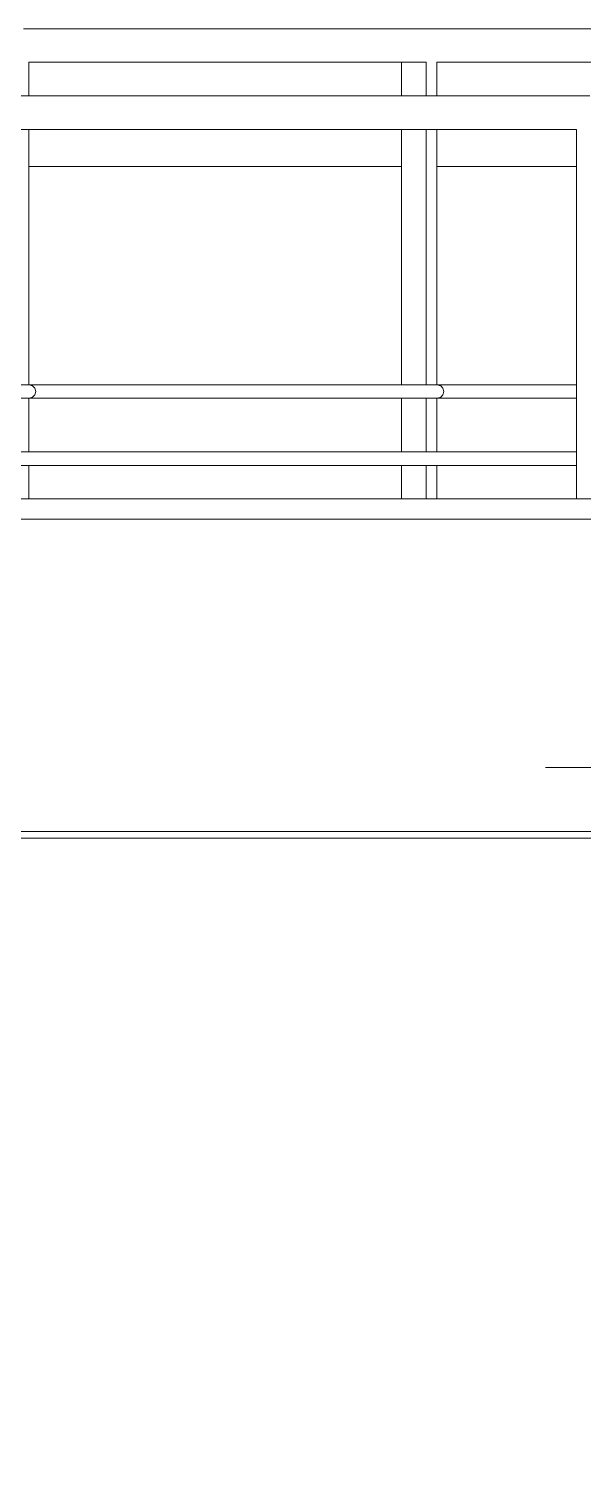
# Model space of a CAD drawing. Header units: millimetres. Extents: x -46169 to 174149, y -86316 to 18123.
# Drawn here: x 110303 to 111127, y -69298 to -67158 of the extents above; entities that cross this region are included whole.
import ezdxf

# ---------------------------------------------------------------- set-up
doc = ezdxf.new("R2010")
doc.units = ezdxf.units.MM
doc.header["$MEASUREMENT"] = 0
doc.linetypes.add('Dashed', pattern=[2822.222233, 1411.111116, -1411.111116])
doc.linetypes.add('Wipeout_Contour', pattern=[1000, 0, -1000])
doc.layers.add('A04_A04_1_A-35-M_FFE_Sanitary_Pen_No__105', color=7, linetype='Continuous', lineweight=15, true_color=0xa6a6a6)
doc.layers.add('A04_A04_1_New_A-25-M_Wall_Ext_Pen_No__64', color=7, linetype='Continuous', lineweight=20, true_color=0x606060)
doc.layers.add('A04_A04_1_New_A-25-M_Curtain_Wall', color=7, linetype='Continuous')
doc.layers.add('A04_A04_1_New_A-25-M_Wall_Ext', color=7, linetype='Continuous')
doc.layers.add('A04_A04_1_New_A-25-M_Curtain_Wall_Pen_No__87', color=8, linetype='Continuous', lineweight=20)
doc.layers.add('A04_A04_1_New_A-25-M_Wall_Ext_Pen_No__87', color=8, linetype='Continuous', lineweight=20)

msp = doc.modelspace()

# ---------------------------------------------------------------- wipeouts: each hides what was drawn before it
at = {"color": 254, "linetype": 'Wipeout_Contour', "lineweight": 0, "ltscale": 531857.36797}
msp.add_wipeout([(109955.2, -68352.9), (109955.2, -68362.9), (118100.2, -68362.9), (118100.2, -68352.9)], dxfattribs=at).dxf.layer = 'A04_A04_1_New_A-25-M_Curtain_Wall'
at = {"color": 254, "linetype": 'Wipeout_Contour', "lineweight": 0, "ltscale": 519694.730174}
msp.add_wipeout([(110901.8, -67207.9), (111508.6, -67207.9), (111508.6, -67157.9), (110901.8, -67157.9)], dxfattribs=at).dxf.layer = 'A04_A04_1_New_A-25-M_Wall_Ext'
at = {"color": 254, "linetype": 'Wipeout_Contour', "lineweight": 0, "ltscale": 518268.892692}
msp.add_wipeout([(110303, -67362.9), (110303, -67687.9), (110857.1, -67687.9), (110857.1, -67362.9)], dxfattribs=at).dxf.layer = 'A04_A04_1_New_A-25-M_Wall_Ext'
at = {"color": 254, "linetype": 'Wipeout_Contour', "lineweight": 0, "ltscale": 519749.574556}
msp.add_wipeout([(111117.4, -67362.9), (110909.8, -67362.9), (110909.8, -67687.9), (111117.4, -67687.9)], dxfattribs=at).dxf.layer = 'A04_A04_1_New_A-25-M_Wall_Ext'
at = {"color": 254, "linetype": 'Wipeout_Contour', "lineweight": 0, "ltscale": 518733.00435}
msp.add_wipeout([(110857.1, -67707.9), (110303, -67707.9), (110303, -67787.9), (110857.1, -67787.9)], dxfattribs=at).dxf.layer = 'A04_A04_1_New_A-25-M_Wall_Ext'
at = {"color": 254, "linetype": 'Wipeout_Contour', "lineweight": 0, "ltscale": 520212.363299}
msp.add_wipeout([(110909.8, -67787.9), (111117.4, -67787.9), (111117.4, -67707.9), (110909.8, -67707.9)], dxfattribs=at).dxf.layer = 'A04_A04_1_New_A-25-M_Wall_Ext'
at = {"color": 254, "linetype": 'Wipeout_Contour', "lineweight": 0, "ltscale": 518910.694527}
msp.add_wipeout([(110857.1, -67807.9), (110303, -67807.9), (110303, -67857.9), (110857.1, -67857.9)], dxfattribs=at).dxf.layer = 'A04_A04_1_New_A-25-M_Wall_Ext'
at = {"color": 254, "linetype": 'Wipeout_Contour', "lineweight": 0, "ltscale": 520389.547811}
msp.add_wipeout([(110909.8, -67857.9), (111117.4, -67857.9), (111117.4, -67807.9), (110909.8, -67807.9)], dxfattribs=at).dxf.layer = 'A04_A04_1_New_A-25-M_Wall_Ext'

# ---------------------------------------------------------------- next in the draw order: wipeouts: each hides what was drawn before it
at = {"color": 254, "linetype": 'Wipeout_Contour', "lineweight": 0, "ltscale": 5627447.604024815}
msp.add_wipeout([(109935.2, -69331.1), (111402.3, -69331.1), (111402.3, -69307.9), (111414.6, -69307.9), (111414.6, -69331.1), (112402, -69331.1), (112402, -69307.9), (112414.3, -69307.9), (112414.3, -69331.1), (112801.7, -69331.1), (112801.7, -69307.9), (112813.9, -69307.9), (112813.9, -69331.1), (113751.7, -69331.1), (113751.7, -69307.9), (113763.9, -69307.9), (113763.9, -69331.1), (114751.7, -69331.1), (114751.7, -69307.9), (114763.9, -69307.9), (114763.9, -69331.1), (115151.6, -69331.1), (115151.6, -69307.9), (115163.8, -69307.9), (115163.8, -69331.1), (116101.8, -69331.1), (116101.8, -69307.9), (116114, -69307.9), (116114, -69331.1), (117101.9, -69331.1), (117101.9, -69307.9), (117114.1, -69307.9), (117114.1, -69331.1), (117502, -69331.1), (117502, -69307.9), (117514.2, -69307.9), (117514.2, -69331.1), (118172.9, -69331.1), (118172.9, -69307.9), (118175.2, -69307.9), (118175.2, -68362.9), (109935.2, -68362.9)], dxfattribs=at).dxf.layer = 'A04_A04_1_New_A-25-M_Curtain_Wall'
at = {"color": 254, "linetype": 'Wipeout_Contour', "lineweight": 0, "ltscale": 518759.555328}
msp.add_wipeout([(110893.7, -67257.9), (110909.8, -67257.9), (110909.8, -67207.9), (110893.7, -67207.9)], dxfattribs=at).dxf.layer = 'A04_A04_1_New_A-25-M_Wall_Ext'
at = {"color": 254, "linetype": 'Wipeout_Contour', "lineweight": 0, "ltscale": 519310.26404}
msp.add_wipeout([(110909.8, -67307.9), (110893.7, -67307.9), (110893.7, -67687.9), (110909.8, -67687.9)], dxfattribs=at).dxf.layer = 'A04_A04_1_New_A-25-M_Wall_Ext'
at = {"color": 254, "linetype": 'Wipeout_Contour', "lineweight": 0, "ltscale": 519830.481767}
msp.add_wipeout([(110893.7, -67707.9), (110893.7, -67787.9), (110909.8, -67787.9), (110909.8, -67707.9)], dxfattribs=at).dxf.layer = 'A04_A04_1_New_A-25-M_Wall_Ext'
at = {"color": 254, "linetype": 'Wipeout_Contour', "lineweight": 0, "ltscale": 520007.796347}
msp.add_wipeout([(110909.8, -67807.9), (110893.7, -67807.9), (110893.7, -67857.9), (110909.8, -67857.9)], dxfattribs=at).dxf.layer = 'A04_A04_1_New_A-25-M_Wall_Ext'

# ---------------------------------------------------------------- next in the draw order: wipeouts: each hides what was drawn before it
at = {"color": 254, "linetype": 'Wipeout_Contour', "lineweight": 0, "ltscale": 518669.423595}
msp.add_wipeout([(110857.1, -67257.9), (110893.7, -67257.9), (110893.7, -67207.9), (110857.1, -67207.9)], dxfattribs=at).dxf.layer = 'A04_A04_1_New_A-25-M_Wall_Ext'
at = {"color": 254, "linetype": 'Wipeout_Contour', "lineweight": 0, "ltscale": 519220.22781}
msp.add_wipeout([(110893.7, -67307.9), (110857.1, -67307.9), (110857.1, -67687.9), (110893.7, -67687.9)], dxfattribs=at).dxf.layer = 'A04_A04_1_New_A-25-M_Wall_Ext'
at = {"color": 254, "linetype": 'Wipeout_Contour', "lineweight": 0, "ltscale": 519740.535713}
msp.add_wipeout([(110857.1, -67787.9), (110893.7, -67787.9), (110893.7, -67707.9), (110857.1, -67707.9)], dxfattribs=at).dxf.layer = 'A04_A04_1_New_A-25-M_Wall_Ext'
at = {"color": 254, "linetype": 'Wipeout_Contour', "lineweight": 0, "ltscale": 520134.985754}
msp.add_wipeout([(110918.9, -67702.9), (110915.5, -67706.6), (111117.4, -67706.6), (111117.4, -67702.9)], dxfattribs=at).dxf.layer = 'A04_A04_1_New_A-25-M_Wall_Ext'
at = {"color": 254, "linetype": 'Wipeout_Contour', "lineweight": 0, "ltscale": 519917.881054}
msp.add_wipeout([(110893.7, -67807.9), (110857.1, -67807.9), (110857.1, -67857.9), (110893.7, -67857.9)], dxfattribs=at).dxf.layer = 'A04_A04_1_New_A-25-M_Wall_Ext'

# ---------------------------------------------------------------- next in the draw order: linework, layer by layer
at = {"layer": 'A04_A04_1_New_A-25-M_Wall_Ext_Pen_No__87', "linetype": 'Continuous'}
msp.add_line((110303, -67362.9), (110857.1, -67362.9), dxfattribs=at)

# ---------------------------------------------------------------- next in the draw order: wipeouts: each hides what was drawn before it
at = {"color": 254, "linetype": 'Wipeout_Contour', "lineweight": 0, "ltscale": 517618.600215}
msp.add_wipeout([(110294.9, -67207.9), (110901.8, -67207.9), (110901.8, -67157.9), (110294.9, -67157.9)], dxfattribs=at).dxf.layer = 'A04_A04_1_New_A-25-M_Wall_Ext'
at = {"color": 254, "linetype": 'Wipeout_Contour', "lineweight": 0, "ltscale": 517090.719773}
msp.add_wipeout([(109627.4, -67307.9), (111137.4, -67307.9), (111137.4, -67257.9), (109627.4, -67257.9)], dxfattribs=at).dxf.layer = 'A04_A04_1_New_A-25-M_Wall_Ext'
at = {"color": 254, "linetype": 'Wipeout_Contour', "lineweight": 0, "ltscale": 520129.884612}
msp.add_wipeout([(110920.1, -67697.9), (110918.9, -67702.9), (111117.4, -67702.9), (111117.4, -67697.9)], dxfattribs=at).dxf.layer = 'A04_A04_1_New_A-25-M_Wall_Ext'

# ---------------------------------------------------------------- next in the draw order: linework, layer by layer
at = {"layer": 'A04_A04_1_New_A-25-M_Wall_Ext_Pen_No__64', "linetype": 'Continuous'}
for p, q in [((110294.9, -67157.9), (110901.8, -67157.9)), ((110901.8, -67157.9), (111508.6, -67157.9)), ((110303, -67257.9), (110303, -67207.9)), ((110303, -67207.9), (110893.7, -67207.9)), ((110857.1, -67257.9), (110857.1, -67207.9)), ((110893.7, -67257.9), (110893.7, -67207.9)), ((110909.8, -67257.9), (110909.8, -67207.9)), ((110909.8, -67207.9), (111500.6, -67207.9)), ((109627.4, -67257.9), (111137.4, -67257.9))]:
    msp.add_line(p, q, dxfattribs=at)

# ---------------------------------------------------------------- next in the draw order: wipeouts: each hides what was drawn before it
at = {"color": 254, "linetype": 'Wipeout_Contour', "lineweight": 0, "ltscale": 520119.472026}
msp.add_wipeout([(110918.9, -67692.9), (110920.1, -67697.9), (111117.4, -67697.9), (111117.4, -67692.9)], dxfattribs=at).dxf.layer = 'A04_A04_1_New_A-25-M_Wall_Ext'

# ---------------------------------------------------------------- next in the draw order: wipeouts: each hides what was drawn before it
at = {"color": 254, "linetype": 'Wipeout_Contour', "lineweight": 0, "ltscale": 520133.419119}
msp.add_wipeout([(110915.5, -67706.6), (110910.9, -67707.9), (111117.4, -67707.9), (111117.4, -67706.6)], dxfattribs=at).dxf.layer = 'A04_A04_1_New_A-25-M_Wall_Ext'
at = {"color": 254, "linetype": 'Wipeout_Contour', "lineweight": 0, "ltscale": 520106.537831}
msp.add_wipeout([(110915.5, -67689.3), (110918.9, -67692.9), (111117.4, -67692.9), (111117.4, -67689.3)], dxfattribs=at).dxf.layer = 'A04_A04_1_New_A-25-M_Wall_Ext'

# ---------------------------------------------------------------- next in the draw order: wipeouts: each hides what was drawn before it
at = {"color": 254, "linetype": 'Wipeout_Contour', "lineweight": 0, "ltscale": 520094.55805}
msp.add_wipeout([(110910.9, -67687.9), (110915.5, -67689.3), (111117.4, -67689.3), (111117.4, -67687.9)], dxfattribs=at).dxf.layer = 'A04_A04_1_New_A-25-M_Wall_Ext'
at = {"color": 254, "linetype": 'Wipeout_Contour', "lineweight": 0, "ltscale": 518757.914428}
msp.add_wipeout([(110312, -67702.9), (110308.7, -67706.6), (110915.5, -67706.6), (110918.9, -67702.9)], dxfattribs=at).dxf.layer = 'A04_A04_1_New_A-25-M_Wall_Ext'

# ---------------------------------------------------------------- next in the draw order: wipeouts: each hides what was drawn before it
at = {"color": 254, "linetype": 'Wipeout_Contour', "lineweight": 0, "ltscale": 520292.721685}
msp.add_wipeout([(111157.4, -67307.9), (111117.4, -67307.9), (111117.4, -67857.9), (111157.4, -67857.9)], dxfattribs=at).dxf.layer = 'A04_A04_1_New_A-25-M_Wall_Ext'
at = {"color": 254, "linetype": 'Wipeout_Contour', "lineweight": 0, "ltscale": 518756.682578}
msp.add_wipeout([(110313.2, -67697.9), (110312, -67702.9), (110918.9, -67702.9), (110920.1, -67697.9)], dxfattribs=at).dxf.layer = 'A04_A04_1_New_A-25-M_Wall_Ext'

# ---------------------------------------------------------------- next in the draw order: linework, layer by layer
at = {"layer": 'A04_A04_1_New_A-25-M_Wall_Ext_Pen_No__64', "linetype": 'Continuous'}
msp.add_line((109647.4, -67307.9), (111117.4, -67307.9), dxfattribs=at)
at = {"layer": 'A04_A04_1_New_A-25-M_Wall_Ext_Pen_No__87', "linetype": 'Continuous'}
msp.add_line((110909.8, -67362.9), (111117.4, -67362.9), dxfattribs=at)

# ---------------------------------------------------------------- next in the draw order: wipeouts: each hides what was drawn before it
at = {"color": 254, "linetype": 'Wipeout_Contour', "lineweight": 0, "ltscale": 1061988.203704401}
msp.add_wipeout([(109930.2, -67857.9), (109930.2, -67907.9), (109935.2, -67907.9), (109935.2, -67887.9), (118175.2, -67887.9), (118175.2, -67907.9), (118180.2, -67907.9), (118180.2, -67857.9)], dxfattribs=at).dxf.layer = 'A04_A04_1_New_A-25-M_Curtain_Wall'
at = {"color": 254, "linetype": 'Wipeout_Contour', "lineweight": 0, "ltscale": 518746.242363}
msp.add_wipeout([(110312, -67692.9), (110313.2, -67697.9), (110920.1, -67697.9), (110918.9, -67692.9)], dxfattribs=at).dxf.layer = 'A04_A04_1_New_A-25-M_Wall_Ext'
at = {"color": 254, "linetype": 'Wipeout_Contour', "lineweight": 0, "ltscale": 518146.473483}
msp.add_wipeout([(111117.4, -67787.9), (109647.6, -67787.9), (109647.6, -67789.3), (111117.4, -67789.3)], dxfattribs=at).dxf.layer = 'A04_A04_1_New_A-25-M_Wall_Ext'

# ---------------------------------------------------------------- next in the draw order: linework, layer by layer
at = {"layer": 'A04_A04_1_New_A-25-M_Curtain_Wall_Pen_No__87', "linetype": 'Continuous'}
msp.add_line((118180.2, -67857.9), (109930.2, -67857.9), dxfattribs=at)

# ---------------------------------------------------------------- next in the draw order: wipeouts: each hides what was drawn before it
at = {"color": 254, "linetype": 'Wipeout_Contour', "lineweight": 0, "ltscale": 531465.678895}
msp.add_wipeout([(109935.2, -67887.9), (109935.2, -68352.9), (118175.2, -68352.9), (118175.2, -67887.9)], dxfattribs=at).dxf.layer = 'A04_A04_1_New_A-25-M_Curtain_Wall'
at = {"color": 254, "linetype": 'Wipeout_Contour', "lineweight": 0, "ltscale": 518749.607829}
msp.add_wipeout([(110308.7, -67706.6), (110304.1, -67707.9), (110910.9, -67707.9), (110915.5, -67706.6)], dxfattribs=at).dxf.layer = 'A04_A04_1_New_A-25-M_Wall_Ext'
at = {"color": 254, "linetype": 'Wipeout_Contour', "lineweight": 0, "ltscale": 518729.390832}
msp.add_wipeout([(110308.7, -67689.3), (110312, -67692.9), (110918.9, -67692.9), (110915.5, -67689.3)], dxfattribs=at).dxf.layer = 'A04_A04_1_New_A-25-M_Wall_Ext'
at = {"color": 254, "linetype": 'Wipeout_Contour', "lineweight": 0, "ltscale": 518151.706872}
msp.add_wipeout([(109647.6, -67789.3), (109647.6, -67792.9), (111117.4, -67792.9), (111117.4, -67789.3)], dxfattribs=at).dxf.layer = 'A04_A04_1_New_A-25-M_Wall_Ext'

# ---------------------------------------------------------------- next in the draw order: linework, layer by layer
at = {"layer": 'A04_A04_1_A-35-M_FFE_Sanitary_Pen_No__105', "linetype": 'Dashed'}
msp.add_line((105427.1, -68257.9), (131120.2, -68257.9), dxfattribs=at)
at = {"layer": 'A04_A04_1_New_A-25-M_Curtain_Wall_Pen_No__87', "linetype": 'Continuous'}
for p, q in [((118175.2, -67887.9), (109935.2, -67887.9)), ((109935.2, -68352.9), (118175.2, -68352.9)), ((118175.2, -68362.9), (109935.2, -68362.9))]:
    msp.add_line(p, q, dxfattribs=at)
at = {"layer": 'A04_A04_1_New_A-25-M_Wall_Ext_Pen_No__64', "linetype": 'Continuous'}
for p, q in [((110910.9, -67707.9), (110915.5, -67706.6)), ((111117.4, -67707.9), (110910.9, -67707.9)), ((110915.5, -67706.6), (110918.9, -67702.9))]:
    msp.add_line(p, q, dxfattribs=at)

# ---------------------------------------------------------------- next in the draw order: wipeouts: each hides what was drawn before it
at = {"color": 254, "linetype": 'Wipeout_Contour', "lineweight": 0, "ltscale": 518710.642929}
msp.add_wipeout([(110304.1, -67687.9), (110308.7, -67689.3), (110915.5, -67689.3), (110910.9, -67687.9)], dxfattribs=at).dxf.layer = 'A04_A04_1_New_A-25-M_Wall_Ext'
at = {"color": 254, "linetype": 'Wipeout_Contour', "lineweight": 0, "ltscale": 516689.134388}
msp.add_wipeout([(109701.8, -67706.6), (110308.7, -67706.6), (110312, -67702.9), (109705.2, -67702.9)], dxfattribs=at).dxf.layer = 'A04_A04_1_New_A-25-M_Wall_Ext'
at = {"color": 254, "linetype": 'Wipeout_Contour', "lineweight": 0, "ltscale": 518160.77166}
msp.add_wipeout([(109647.6, -67797.9), (111117.4, -67797.9), (111117.4, -67792.9), (109647.6, -67792.9)], dxfattribs=at).dxf.layer = 'A04_A04_1_New_A-25-M_Wall_Ext'

# ---------------------------------------------------------------- next in the draw order: linework, layer by layer
at = {"layer": 'A04_A04_1_New_A-25-M_Wall_Ext_Pen_No__64', "linetype": 'Continuous'}
for p, q in [((110857.1, -67687.9), (110857.1, -67307.9)), ((110893.7, -67687.9), (110893.7, -67307.9)), ((110909.8, -67687.9), (110909.8, -67307.9)), ((111117.4, -67687.9), (110910.9, -67687.9)), ((110915.5, -67689.3), (110910.9, -67687.9)), ((110918.9, -67692.9), (110915.5, -67689.3)), ((110920.1, -67697.9), (110918.9, -67692.9)), ((110918.9, -67702.9), (110920.1, -67697.9))]:
    msp.add_line(p, q, dxfattribs=at)

# ---------------------------------------------------------------- next in the draw order: wipeouts: each hides what was drawn before it
at = {"color": 254, "linetype": 'Wipeout_Contour', "lineweight": 0, "ltscale": 516687.854584}
msp.add_wipeout([(109705.2, -67702.9), (110312, -67702.9), (110313.2, -67697.9), (109706.4, -67697.9)], dxfattribs=at).dxf.layer = 'A04_A04_1_New_A-25-M_Wall_Ext'
at = {"color": 254, "linetype": 'Wipeout_Contour', "lineweight": 0, "ltscale": 518171.239272}
msp.add_wipeout([(109647.6, -67797.9), (109647.6, -67802.9), (111117.4, -67802.9), (111117.4, -67797.9)], dxfattribs=at).dxf.layer = 'A04_A04_1_New_A-25-M_Wall_Ext'

# ---------------------------------------------------------------- next in the draw order: linework, layer by layer
at = {"layer": 'A04_A04_1_New_A-25-M_Wall_Ext_Pen_No__64', "linetype": 'Continuous'}
for p, q in [((110857.1, -67787.9), (110857.1, -67707.9)), ((110893.7, -67787.9), (110893.7, -67707.9)), ((110909.8, -67787.9), (110909.8, -67707.9)), ((109647.6, -67787.9), (111117.4, -67787.9))]:
    msp.add_line(p, q, dxfattribs=at)

# ---------------------------------------------------------------- next in the draw order: wipeouts: each hides what was drawn before it
at = {"color": 254, "linetype": 'Wipeout_Contour', "lineweight": 0, "ltscale": 516677.372565}
msp.add_wipeout([(109705.2, -67692.9), (109706.4, -67697.9), (110313.2, -67697.9), (110312, -67692.9)], dxfattribs=at).dxf.layer = 'A04_A04_1_New_A-25-M_Wall_Ext'
at = {"color": 254, "linetype": 'Wipeout_Contour', "lineweight": 0, "ltscale": 518180.304942}
msp.add_wipeout([(109647.6, -67806.6), (111117.4, -67806.6), (111117.4, -67802.9), (109647.6, -67802.9)], dxfattribs=at).dxf.layer = 'A04_A04_1_New_A-25-M_Wall_Ext'

# ---------------------------------------------------------------- next in the draw order: wipeouts: each hides what was drawn before it
at = {"color": 254, "linetype": 'Wipeout_Contour', "lineweight": 0, "ltscale": 516680.869038}
msp.add_wipeout([(109701.8, -67706.6), (109697.2, -67707.9), (110304.1, -67707.9), (110308.7, -67706.6)], dxfattribs=at).dxf.layer = 'A04_A04_1_New_A-25-M_Wall_Ext'
at = {"color": 254, "linetype": 'Wipeout_Contour', "lineweight": 0, "ltscale": 516660.496578}
msp.add_wipeout([(110308.7, -67689.3), (109701.8, -67689.3), (109705.2, -67692.9), (110312, -67692.9)], dxfattribs=at).dxf.layer = 'A04_A04_1_New_A-25-M_Wall_Ext'
at = {"color": 254, "linetype": 'Wipeout_Contour', "lineweight": 0, "ltscale": 518185.539133}
msp.add_wipeout([(111117.4, -67806.6), (109647.6, -67806.6), (109647.6, -67807.9), (111117.4, -67807.9)], dxfattribs=at).dxf.layer = 'A04_A04_1_New_A-25-M_Wall_Ext'

# ---------------------------------------------------------------- next in the draw order: linework, layer by layer
at = {"layer": 'A04_A04_1_New_A-25-M_Wall_Ext_Pen_No__64', "linetype": 'Continuous'}
for p, q in [((111117.4, -67857.9), (111117.4, -67307.9)), ((110304.1, -67707.9), (109697.2, -67707.9)), ((110303, -67787.9), (110303, -67707.9)), ((110304.1, -67707.9), (110308.7, -67706.6)), ((110910.9, -67707.9), (110304.1, -67707.9)), ((110308.7, -67706.6), (110312, -67702.9)), ((109647.6, -67807.9), (111117.4, -67807.9)), ((110303, -67857.9), (110303, -67807.9)), ((110857.1, -67857.9), (110857.1, -67807.9)), ((110893.7, -67857.9), (110893.7, -67807.9)), ((110909.8, -67857.9), (110909.8, -67807.9))]:
    msp.add_line(p, q, dxfattribs=at)

# ---------------------------------------------------------------- next in the draw order: wipeouts: each hides what was drawn before it
at = {"color": 254, "linetype": 'Wipeout_Contour', "lineweight": 0, "ltscale": 516641.748114}
msp.add_wipeout([(110304.1, -67687.9), (109697.2, -67687.9), (109701.8, -67689.3), (110308.7, -67689.3)], dxfattribs=at).dxf.layer = 'A04_A04_1_New_A-25-M_Wall_Ext'

# ---------------------------------------------------------------- next in the draw order: linework, layer by layer
at = {"layer": 'A04_A04_1_New_A-25-M_Wall_Ext_Pen_No__64', "linetype": 'Continuous'}
for p, q in [((110303, -67687.9), (110303, -67307.9)), ((110304.1, -67687.9), (109697.2, -67687.9)), ((110910.9, -67687.9), (110304.1, -67687.9)), ((110308.7, -67689.3), (110304.1, -67687.9)), ((110312, -67692.9), (110308.7, -67689.3)), ((110313.2, -67697.9), (110312, -67692.9)), ((110312, -67702.9), (110313.2, -67697.9))]:
    msp.add_line(p, q, dxfattribs=at)

doc.saveas('drawing.dxf')
